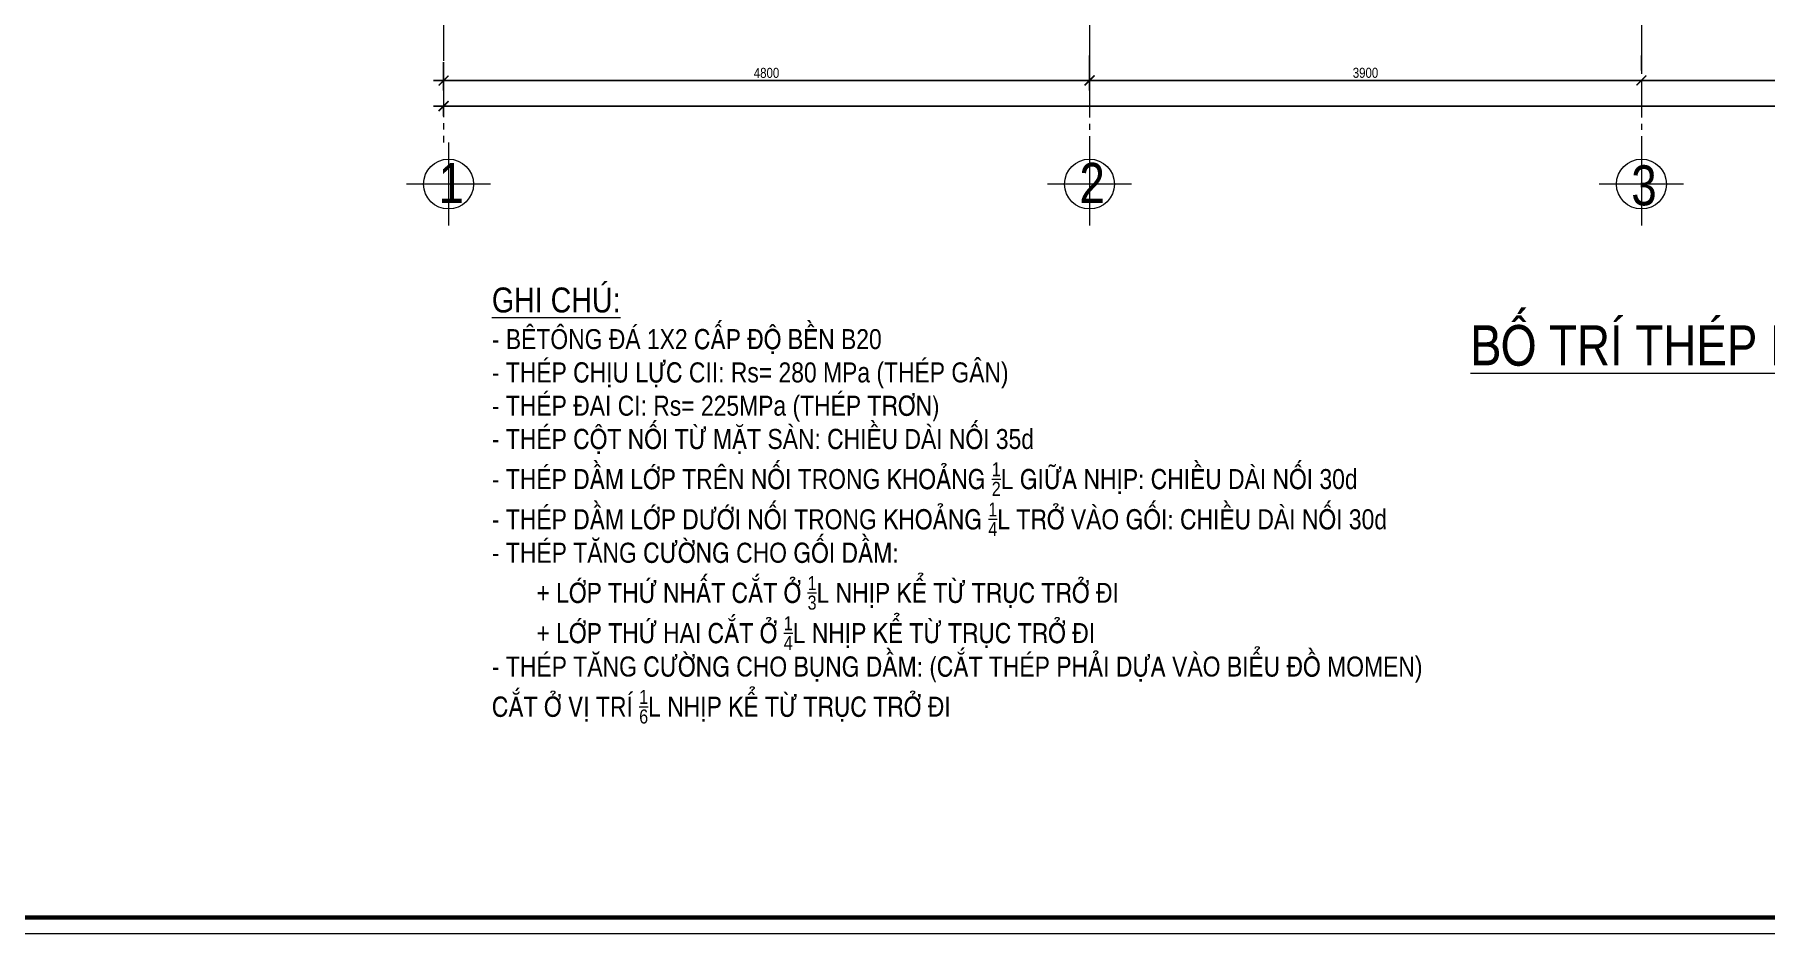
# Model space of a CAD drawing. Header units: inches. Extents: x 1604615 to 1925968, y -294302 to 52467.
# Drawn here: x 1639294 to 1673974, y -294302 to -276295 of the extents above; entities that cross this region are included whole.
import ezdxf

# ---------------------------------------------------------------- set-up
doc = ezdxf.new("R2010")
doc.units = ezdxf.units.IN
doc.header["$LTSCALE"] = 20
doc.header["$MEASUREMENT"] = 0
doc.linetypes.add('CENTER2', pattern=[1.125, 0.75, -0.125, 0.125, -0.125])
doc.layers.get('0').update_dxf_attribs({"lineweight": 13})
doc.layers.add('duong thep', color=211, linetype='Continuous', lineweight=70)
doc.layers.add('truc', color=16, linetype='CENTER2', lineweight=9)
doc.styles.add('chu', font='VHELVCN.TTF')
doc.dimstyles.new('tl100', dxfattribs={"dimscale": 100, "dimtxt": 2, "dimasz": 2, "dimexe": 2, "dimexo": 5, "dimgap": 0.5, "dimtad": 1, "dimdec": 0, "dimzin": 0, "dimdsep": 46, "dimtxsty": 'chu', "dimblk": 'ARCHTICK', "dimcen": 1, "dimdle": 2, "dimclrd": 1, "dimclre": 1, "dimclrt": 2, "dimadec": 0, "dimazin": 0, "dimtfac": 1, "dimtdec": 0, "dimtix": 1, "dimtofl": 0, "dimtmove": 0, "dimatfit": 3, "dimldrblk": 'ARCHTICK', "dimfxl": 1, "dimtolj": 1, "dimtzin": 0, "dimarcsym": 0})

# ---------------------------------------------------------------- blocks, each defined once
blk = doc.blocks.new('_ArchTick')
at = {"color": 0, "linetype": 'ByBlock', "const_width": 0.15}
blk.add_lwpolyline([(-0.5, -0.5), (0.5, 0.5)], dxfattribs=at)
blk = doc.blocks.new('*D105')
at = {"color": 1, "lineweight": -2}
for p, q in [((1647488, -276850), (1647488, -277415)), ((1660432, -276854), (1660432, -277415)), ((1647288, -277215), (1660632, -277215))]:
    blk.add_line(p, q, dxfattribs=at)
at = {"layer": 'Defpoints', "color": 0}
for p in [(1647488, -276350), (1660432, -276354), (1660432, -277215)]:
    blk.add_point(p, dxfattribs=at)
at = {"color": 1, "lineweight": -2, "xscale": 200, "yscale": 200, "zscale": 200, "rotation": 180}
blk.add_blockref('_ArchTick', (1647488, -277215), dxfattribs=at)
at = {"color": 1, "lineweight": -2, "xscale": 200, "yscale": 200, "zscale": 200}
blk.add_blockref('_ArchTick', (1660432, -277215), dxfattribs=at)
at = {"color": 2, "insert": (1653960, -277063), "char_height": 200, "attachment_point": 5, "style": 'chu'}
blk.add_mtext('\\A1;4800', dxfattribs=at)
blk = doc.blocks.new('*D299')
at = {"color": 1, "lineweight": -2}
for p, q in [((1660432, -276713), (1660432, -277013)), ((1671490, -276713), (1671490, -277013)), ((1660232, -277213), (1671690, -277213))]:
    blk.add_line(p, q, dxfattribs=at)
at = {"layer": 'Defpoints', "color": 0}
for p in [(1660432, -277213), (1671490, -277213), (1671490, -277213)]:
    blk.add_point(p, dxfattribs=at)
at = {"color": 1, "lineweight": -2, "xscale": 200, "yscale": 200, "zscale": 200, "rotation": 180}
blk.add_blockref('_ArchTick', (1660432, -277213), dxfattribs=at)
at = {"color": 1, "lineweight": -2, "xscale": 200, "yscale": 200, "zscale": 200}
blk.add_blockref('_ArchTick', (1671490, -277213), dxfattribs=at)
at = {"color": 2, "insert": (1665961, -277061), "char_height": 200, "attachment_point": 5, "style": 'chu'}
blk.add_mtext('\\A1;3900', dxfattribs=at)
blk = doc.blocks.new('*D300')
at = {"color": 1, "lineweight": -2}
for p, q in [((1671490, -276713), (1671490, -277013)), ((1686125, -276713), (1686125, -277013)), ((1671290, -277213), (1686325, -277213))]:
    blk.add_line(p, q, dxfattribs=at)
at = {"layer": 'Defpoints', "color": 0}
for p in [(1671490, -277213), (1686125, -277213), (1686125, -277213)]:
    blk.add_point(p, dxfattribs=at)
at = {"color": 1, "lineweight": -2, "xscale": 200, "yscale": 200, "zscale": 200, "rotation": 180}
blk.add_blockref('_ArchTick', (1671490, -277213), dxfattribs=at)
at = {"color": 1, "lineweight": -2, "xscale": 200, "yscale": 200, "zscale": 200}
blk.add_blockref('_ArchTick', (1686125, -277213), dxfattribs=at)
at = {"color": 2, "insert": (1678807, -277061), "char_height": 200, "attachment_point": 5, "style": 'chu'}
blk.add_mtext('\\A1;4800', dxfattribs=at)
blk = doc.blocks.new('*D302')
at = {"color": 1, "lineweight": -2}
for p, q in [((1647288, -277728), (1702302, -277728)), ((1647488, -277713), (1647488, -277928)), ((1702102, -277713), (1702102, -277928))]:
    blk.add_line(p, q, dxfattribs=at)
at = {"layer": 'Defpoints', "color": 0}
for p in [(1647488, -277213), (1702102, -277213), (1702102, -277728)]:
    blk.add_point(p, dxfattribs=at)
at = {"color": 1, "lineweight": -2, "xscale": 200, "yscale": 200, "zscale": 200, "rotation": 180}
blk.add_blockref('_ArchTick', (1647488, -277728), dxfattribs=at)
at = {"color": 1, "lineweight": -2, "xscale": 200, "yscale": 200, "zscale": 200}
blk.add_blockref('_ArchTick', (1702102, -277728), dxfattribs=at)
at = {"color": 2, "insert": (1674795, -277576), "char_height": 200, "attachment_point": 5, "style": 'chu'}
blk.add_mtext('\\A1;19300', dxfattribs=at)

msp = doc.modelspace()

# ---------------------------------------------------------------- linework, layer by layer
at = {"ltscale": 0.1}
for p, q in [((1647588.4, -278455), (1647588.4, -280122.7)), ((1660431.9, -278455), (1660431.9, -280122.7)), ((1671489.7, -278455), (1671489.7, -280122.7)), ((1648432, -279288.8), (1646744.9, -279288.8)), ((1661275.4, -279288.8), (1659588.3, -279288.8)), ((1672333.3, -279288.8), (1670646.2, -279288.8))]:
    msp.add_line(p, q, dxfattribs=at)
msp.add_lwpolyline([(1604615, -210202.5), (1604615, -294302.5), (1723515, -294302.5), (1723515, -210202.5)], close=True)
for centre in [(1647588.4, -279288.8), (1660431.9, -279288.8), (1671489.7, -279288.8)]:
    msp.add_circle(centre, 500, dxfattribs=at)
at = {"layer": 'duong thep'}
msp.add_lwpolyline([(1604935, -210522.5), (1604935, -293982.5), (1723195, -293982.5), (1723195, -210522.5)], close=True, dxfattribs=at)
at = {"layer": 'truc', "linetype": 'CENTER2', "ltscale": 50}
for points in [[(1647488.4, -270446), (1647488.4, -278455)], [(1660431.9, -270455.2), (1660431.9, -278455)], [(1671489.7, -270455.2), (1671489.7, -278455)]]:
    msp.add_lwpolyline(points, dxfattribs=at)

# ---------------------------------------------------------------- texts
at = {"char_height": 800, "attachment_point": 1, "style": 'chu'}
for s, insert, width in [('1', (1647385.6, -278866.1), 1452.294), ('2', (1660229, -278866.1), 1452.294), ('3', (1671286.9, -278914.9), 1452.294), ('{\\LBOÁ TRÍ THEÙP KHUNG TRUÏC B TL1/25}', (1668064.5, -282120.4), 20220.062)]:
    msp.add_mtext(s, dxfattribs=dict(at, insert=insert, width=width))
at = {"insert": (1648456.7, -281362), "char_height": 320, "width": 19090.517, "attachment_point": 1}
msp.add_mtext('\\A1;\\pt8960;{\\fVNI-Helve-Condense|b0|i0|c0|p2;\\H1.563x;\\LGHI CHUÙ:\\P\\ptz;\\H0.8x;\\l- BEÂTOÂNG ÑAÙ 1X2 CAÁP ÑOÄ BEÀN B20\\P- THEÙP CHÒU LÖÏC CII: Rs= 280 MPa (THEÙP GAÂN)\\P- THEÙP ÑAI CI: Rs= 225MPa (THEÙP TRÔN)\\P- THEÙP COÄT NOÁI TÖØ MAËT SAØN: CHIEÀU DAØI NOÁI 35d\\P- THEÙP DAÀM LÔÙP TREÂN NOÁI TRONG KHOAÛNG \\H0.7x;\\S1/2;\\H1.429x;L GIÖÕA NHÒP: CHIEÀU DAØI NOÁI 30d\\P- THEÙP DAÀM LÔÙP DÖÔÙI NOÁI TRONG KHOAÛNG \\H0.7x;\\S1/4;\\H1.429x;L TRÔÛ VAØO GOÁI: CHIEÀU DAØI NOÁI 30d\\P- THEÙP TAÊNG CÖÔØNG CHO GOÁI DAÀM:\\P       + LÔÙP THÖÙ NHAÁT CAÉT ÔÛ \\H0.7x;\\S1/3;\\H1.429x;L NHÒP KEÅ TÖØ TRUÏC TRÔÛ ÑI\\P       + LÔÙP THÖÙ HAI CAÉT ÔÛ \\H0.7x;\\S1/4;\\H1.429x;L NHÒP KEÅ TÖØ TRUÏC TRÔÛ ÑI\\P- THEÙP TAÊNG CÖÔØNG CHO BUÏNG DAÀM: (CAÉT THEÙP PHAÛI DÖÏA VAØO BIEÅU ÑOÀ MOMEN)\\PCAÉT ÔÛ VÒ TRÍ \\H0.7x;\\S1/6;\\H1.429x;L NHÒP KEÅ TÖØ TRUÏC TRÔÛ ÑI}', dxfattribs=at)

# ---------------------------------------------------------------- dimensions: what is measured, and where the dimension line sits
for base, p1, p2, text, picture, middle in [((1660431.9, -277215.1), (1647488.4, -276349.6), (1660431.9, -276354.2), '4800', '*D105', (1653960.2, -277062.9)), ((1671489.7, -277213.4), (1660431.9, -277213.4), (1671489.7, -277213.4), '3900', '*D299', (1665960.8, -277061.3)), ((1702102, -277728.5), (1647488.4, -277213.4), (1702102, -277213.4), '19300', '*D302', (1674795.2, -277576.4))]:
    dim = msp.add_linear_dim(base=base, p1=p1, p2=p2, text=text, dimstyle='tl100')
    dim.commit()
    dim.dimension.update_dxf_attribs({"geometry": picture, "text_midpoint": middle})
dim = msp.add_linear_dim(base=(1686124.8, -277213.4), p1=(1671489.7, -277213.4), p2=(1686124.8, -277213.4), text='4800', dimstyle='tl100', override={"dimtmove": 1})
dim.commit()
dim.dimension.update_dxf_attribs({"geometry": '*D300', "text_midpoint": (1678807.3, -277061.3)})

doc.saveas('drawing.dxf')
